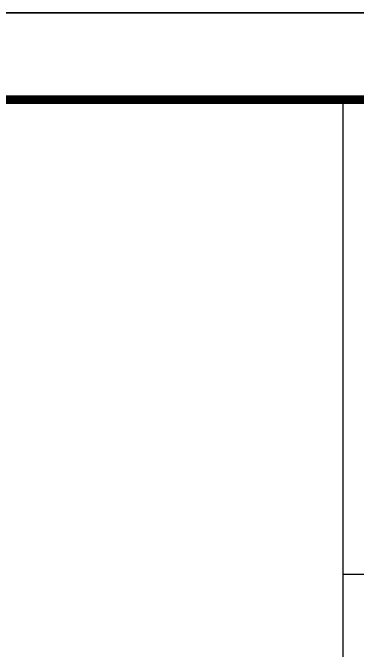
# Model space of a CAD drawing. Header units: millimetres. Extents: x -981077 to -572908, y -546666 to -409449.
# Drawn here: x -727432 to -723460, y -485698 to -478353 of the extents above; entities that cross this region are included whole.
import ezdxf

# ---------------------------------------------------------------- set-up
doc = ezdxf.new("R2010")
doc.units = ezdxf.units.MM
doc.header["$LTSCALE"] = 1000
doc.layers.add('图框', color=7, linetype='Continuous')

msp = doc.modelspace()

# ---------------------------------------------------------------- linework, layer by layer
at = {"layer": '图框'}
for p, q in [((-723620.886, -536753.458), (-723620.886, -479353.458)), ((-723620.886, -484821.668), (-716620.886, -484821.668))]:
    msp.add_line(p, q, dxfattribs=at)
for points in [[(-799720.886, -537753.458), (-799720.886, -478353.458), (-715620.886, -478353.458), (-715620.886, -537753.458)], [(-799720.886, -537753.458), (-715620.886, -537753.458), (-715620.886, -478353.458), (-799720.886, -478353.458)]]:
    msp.add_lwpolyline(points, close=True, dxfattribs=at)
at = {"layer": '图框', "const_width": 100}
msp.add_lwpolyline([(-797220.886, -536753.458), (-716620.886, -536753.458), (-716620.886, -479353.458), (-797220.886, -479353.458)], close=True, dxfattribs=at)

doc.saveas('drawing.dxf')
